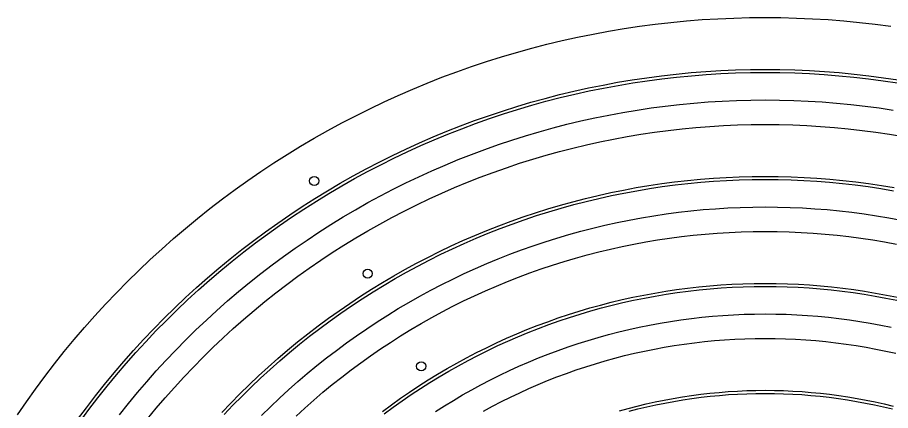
# Model space of a CAD drawing. Header units: metres. Extents: x 9 to 1211, y 9 to 2781.
# Drawn here: x 59.4 to 345, y 2652.4 to 2781 of the extents above; entities that cross this region are included whole.
import ezdxf

# ---------------------------------------------------------------- set-up
doc = ezdxf.new("R2010")
doc.units = ezdxf.units.M
for name, color, linetype in [('ACIKLIK', 5, 'Continuous'), ('ASKI_DELIK', 6, 'Continuous'), ('CAM_SABLON', 4, 'Continuous'), ('DIS_KENAR_V91_Z3', 1, 'Continuous'), ('LAMBA_T4_Z4', 3, 'Continuous')]:
    doc.layers.add(name, color=color, linetype=linetype)

msp = doc.modelspace()

# ---------------------------------------------------------------- linework, layer by layer
at = {"layer": 'ACIKLIK'}
for points in [[(92.81, 2651), (95.73, 2654.66), (98.7, 2658.27), (101.74, 2661.82), (104.84, 2665.33), (108, 2668.77), (111.22, 2672.17), (114.5, 2675.5), (117.83, 2678.78), (121.23, 2682), (124.67, 2685.16), (128.18, 2688.26), (131.73, 2691.3), (135.34, 2694.27), (139, 2697.19), (142.71, 2700.03), (146.47, 2702.82), (150.28, 2705.53), (154.14, 2708.18), (158.04, 2710.76), (161.98, 2713.28), (165.97, 2715.72), (170, 2718.09), (174.07, 2720.4), (178.18, 2722.63), (182.33, 2724.79), (186.52, 2726.88), (190.74, 2728.89), (194.99, 2730.83), (199.28, 2732.69), (203.61, 2734.48), (207.96, 2736.2), (212.34, 2737.84), (216.75, 2739.4), (221.18, 2740.88), (225.64, 2742.29), (230.13, 2743.62), (234.64, 2744.87), (239.17, 2746.04), (243.71, 2747.13), (248.28, 2748.14), (252.86, 2749.08), (257.46, 2749.93), (262.08, 2750.7), (266.7, 2751.39), (271.34, 2752), (275.99, 2752.53), (280.64, 2752.98), (285.31, 2753.35), (289.97, 2753.63), (294.65, 2753.84), (299.32, 2753.96), (304, 2754), (308.68, 2753.96), (313.35, 2753.84), (318.03, 2753.63), (322.69, 2753.35), (327.36, 2752.98), (332.01, 2752.53), (336.66, 2752), (341.3, 2751.39), (345.92, 2750.7)], [(139.24, 2650.76), (142.15, 2653.61), (145.1, 2656.4), (148.09, 2659.15), (151.14, 2661.85), (154.23, 2664.49), (157.37, 2667.07), (160.55, 2669.61), (163.78, 2672.08), (167.05, 2674.5), (170.36, 2676.86), (173.71, 2679.16), (177.1, 2681.41), (180.53, 2683.59), (184, 2685.72), (187.5, 2687.78), (191.04, 2689.79), (194.61, 2691.73), (198.22, 2693.6), (201.86, 2695.42), (205.53, 2697.17), (209.23, 2698.86), (212.96, 2700.48), (216.72, 2702.03), (220.5, 2703.52), (224.31, 2704.95), (228.14, 2706.3), (232, 2707.6), (235.88, 2708.82), (239.78, 2709.97), (243.7, 2711.06), (247.63, 2712.08), (251.59, 2713.03), (255.56, 2713.91), (259.54, 2714.72), (263.54, 2715.46), (267.55, 2716.13), (271.57, 2716.73), (275.6, 2717.26), (279.64, 2717.72), (283.69, 2718.11), (287.75, 2718.43), (291.81, 2718.68), (295.87, 2718.86), (299.93, 2718.96), (304, 2719), (308.07, 2718.96), (312.13, 2718.86), (316.19, 2718.68), (320.25, 2718.43), (324.31, 2718.11), (328.36, 2717.72), (332.4, 2717.26), (336.43, 2716.73), (340.45, 2716.13), (344.46, 2715.46), (348.46, 2714.72)], [(196.16, 2652.06), (199.08, 2653.91), (202.02, 2655.72), (205, 2657.47), (208.01, 2659.17), (211.05, 2660.82), (214.11, 2662.42), (217.2, 2663.96), (220.32, 2665.45), (223.47, 2666.88), (226.64, 2668.26), (229.83, 2669.58), (233.04, 2670.85), (236.28, 2672.06), (239.54, 2673.21), (242.81, 2674.31), (246.11, 2675.35), (249.42, 2676.33), (252.75, 2677.25), (256.1, 2678.12), (259.46, 2678.92), (262.83, 2679.67), (266.22, 2680.36), (269.62, 2680.99), (273.03, 2681.56), (276.44, 2682.07), (279.87, 2682.52), (283.3, 2682.91), (286.74, 2683.25), (290.19, 2683.52), (293.64, 2683.73), (297.09, 2683.88), (300.54, 2683.97), (304, 2684), (307.46, 2683.97), (310.91, 2683.88), (314.36, 2683.73), (317.81, 2683.52), (321.26, 2683.25), (324.7, 2682.91), (328.13, 2682.52), (331.56, 2682.07), (334.97, 2681.56), (338.38, 2680.99), (341.78, 2680.36), (345.17, 2679.67)]]:
    msp.add_lwpolyline(points, dxfattribs=at)
at = {"layer": 'ASKI_DELIK'}
for centre in [(156.5, 2727.51), (174, 2697.19), (191.5, 2666.86)]:
    msp.add_circle(centre, 1.5, dxfattribs=at)
at = {"layer": 'CAM_SABLON'}
for points in [[(79.9, 2648.82), (82.78, 2652.7), (85.72, 2656.54), (88.73, 2660.32), (91.81, 2664.05), (94.95, 2667.73), (98.15, 2671.35), (101.42, 2674.91), (104.74, 2678.42), (108.13, 2681.87), (111.58, 2685.26), (115.09, 2688.58), (118.65, 2691.85), (122.27, 2695.05), (125.95, 2698.19), (129.68, 2701.27), (133.46, 2704.28), (137.3, 2707.22), (141.18, 2710.1), (145.12, 2712.9), (149.1, 2715.64), (153.14, 2718.31), (157.21, 2720.91), (161.33, 2723.43), (165.5, 2725.89), (169.71, 2728.27), (173.96, 2730.58), (178.24, 2732.81), (182.57, 2734.97), (186.94, 2737.05), (191.33, 2739.05), (195.77, 2740.98), (200.23, 2742.83), (204.73, 2744.6), (209.26, 2746.29), (213.82, 2747.91), (218.4, 2749.44), (223.01, 2750.9), (227.65, 2752.27), (232.31, 2753.56), (236.99, 2754.77), (241.69, 2755.9), (246.41, 2756.95), (251.15, 2757.91), (255.9, 2758.79), (260.67, 2759.59), (265.45, 2760.3), (270.24, 2760.93), (275.05, 2761.48), (279.86, 2761.95), (284.68, 2762.32), (289.5, 2762.62), (294.33, 2762.83), (299.17, 2762.96), (304, 2763), (308.83, 2762.96), (313.67, 2762.83), (318.5, 2762.62), (323.32, 2762.32), (328.14, 2761.95), (332.95, 2761.48), (337.76, 2760.93), (342.55, 2760.3), (347.33, 2759.59)], [(127.01, 2651.04), (129.92, 2654.11), (132.88, 2657.12), (135.89, 2660.08), (138.96, 2662.99), (142.07, 2665.84), (145.23, 2668.64), (148.45, 2671.38), (151.7, 2674.07), (155.01, 2676.7), (158.36, 2679.27), (161.76, 2681.78), (165.19, 2684.23), (168.68, 2686.63), (172.2, 2688.96), (175.76, 2691.23), (179.36, 2693.43), (183, 2695.58), (186.68, 2697.66), (190.39, 2699.67), (194.13, 2701.62), (197.91, 2703.51), (201.73, 2705.33), (205.57, 2707.08), (209.44, 2708.76), (213.35, 2710.38), (217.28, 2711.93), (221.23, 2713.4), (225.21, 2714.81), (229.22, 2716.16), (233.25, 2717.43), (237.3, 2718.62), (241.37, 2719.75), (245.46, 2720.81), (249.56, 2721.8), (253.69, 2722.71), (257.82, 2723.55), (261.98, 2724.32), (266.14, 2725.02), (270.32, 2725.64), (274.51, 2726.2), (278.7, 2726.67), (282.91, 2727.08), (287.12, 2727.41), (291.33, 2727.67), (295.55, 2727.85), (299.78, 2727.96), (304, 2728), (308.22, 2727.96), (312.45, 2727.85), (316.67, 2727.67), (320.88, 2727.41), (325.09, 2727.08), (329.3, 2726.67), (333.49, 2726.2), (337.68, 2725.64), (341.86, 2725.02), (346.02, 2724.32)], [(179.42, 2651.32), (182.33, 2653.47), (185.27, 2655.56), (188.25, 2657.61), (191.26, 2659.6), (194.31, 2661.55), (197.39, 2663.43), (200.5, 2665.27), (203.64, 2667.05), (206.82, 2668.77), (210.02, 2670.44), (213.26, 2672.05), (216.52, 2673.61), (219.81, 2675.1), (223.12, 2676.54), (226.46, 2677.93), (229.82, 2679.25), (233.2, 2680.52), (236.61, 2681.72), (240.03, 2682.87), (243.48, 2683.95), (246.94, 2684.98), (250.42, 2685.95), (253.92, 2686.85), (257.44, 2687.69), (260.96, 2688.48), (264.5, 2689.2), (268.05, 2689.85), (271.62, 2690.45), (275.19, 2690.98), (278.77, 2691.46), (282.36, 2691.87), (285.96, 2692.21), (289.56, 2692.5), (293.17, 2692.72), (296.78, 2692.87), (300.39, 2692.97), (304, 2693), (307.61, 2692.97), (311.22, 2692.87), (314.83, 2692.72), (318.44, 2692.5), (322.04, 2692.21), (325.64, 2691.87), (329.23, 2691.46), (332.81, 2690.98), (336.38, 2690.45), (339.95, 2689.85), (343.5, 2689.2), (347.04, 2688.48)], [(259.48, 2652.14), (262.39, 2652.89), (265.31, 2653.59), (268.24, 2654.24), (271.18, 2654.84), (274.13, 2655.39), (277.09, 2655.88), (280.06, 2656.33), (283.04, 2656.72), (286.02, 2657.06), (289.01, 2657.34), (292, 2657.58), (295, 2657.76), (298, 2657.89), (301, 2657.97), (304, 2658), (307, 2657.97), (310, 2657.89), (313, 2657.76), (316, 2657.58), (318.99, 2657.34), (321.98, 2657.06), (324.96, 2656.72), (327.94, 2656.33), (330.91, 2655.88), (333.87, 2655.39), (336.82, 2654.84), (339.76, 2654.24), (342.69, 2653.59), (345.61, 2652.89)]]:
    msp.add_lwpolyline(points, dxfattribs=at)
at = {"layer": 'DIS_KENAR_V91_Z3'}
for points in [[(59.43, 2650.96), (62.35, 2655.21), (65.34, 2659.4), (68.4, 2663.54), (71.54, 2667.62), (74.74, 2671.65), (78.02, 2675.62), (81.36, 2679.54), (84.77, 2683.39), (88.25, 2687.19), (91.79, 2690.92), (95.4, 2694.6), (99.08, 2698.21), (102.81, 2701.75), (106.61, 2705.23), (110.46, 2708.64), (114.38, 2711.98), (118.35, 2715.26), (122.38, 2718.46), (126.46, 2721.6), (130.6, 2724.66), (134.79, 2727.65), (139.04, 2730.57), (143.33, 2733.41), (147.67, 2736.17), (152.06, 2738.86), (156.5, 2741.48), (160.98, 2744.01), (165.51, 2746.47), (170.07, 2748.85), (174.68, 2751.14), (179.33, 2753.36), (184.01, 2755.5), (188.73, 2757.55), (193.49, 2759.52), (198.28, 2761.41), (203.1, 2763.21), (207.96, 2764.93), (212.84, 2766.56), (217.75, 2768.11), (222.69, 2769.57), (227.65, 2770.95), (232.63, 2772.24), (237.64, 2773.44), (242.67, 2774.55), (247.71, 2775.58), (252.77, 2776.52), (257.85, 2777.37), (262.94, 2778.13), (268.05, 2778.8), (273.16, 2779.38), (278.29, 2779.88), (283.42, 2780.28), (288.56, 2780.6), (293.7, 2780.82), (298.85, 2780.96), (304, 2781), (309.15, 2780.96), (314.3, 2780.82), (319.44, 2780.6), (324.58, 2780.28), (329.71, 2779.88), (334.84, 2779.38), (339.95, 2778.8), (345.06, 2778.13)], [(101.94, 2649.62), (104.83, 2653.12), (107.78, 2656.58), (110.78, 2659.97), (113.85, 2663.32), (116.97, 2666.61), (120.15, 2669.85), (123.39, 2673.03), (126.68, 2676.15), (130.03, 2679.22), (133.42, 2682.22), (136.88, 2685.17), (140.38, 2688.06), (143.93, 2690.88), (147.53, 2693.65), (151.18, 2696.34), (154.87, 2698.98), (158.61, 2701.55), (162.39, 2704.05), (166.22, 2706.49), (170.09, 2708.86), (174, 2711.17), (177.95, 2713.4), (181.94, 2715.57), (185.96, 2717.66), (190.02, 2719.69), (194.12, 2721.64), (198.25, 2723.52), (202.41, 2725.33), (206.6, 2727.07), (210.82, 2728.73), (215.07, 2730.32), (219.35, 2731.83), (223.66, 2733.27), (227.98, 2734.64), (232.33, 2735.93), (236.71, 2737.14), (241.1, 2738.28), (245.51, 2739.34), (249.94, 2740.32), (254.39, 2741.22), (258.85, 2742.05), (263.33, 2742.8), (267.81, 2743.47), (272.31, 2744.06), (276.82, 2744.58), (281.34, 2745.01), (285.86, 2745.37), (290.39, 2745.64), (294.93, 2745.84), (299.46, 2745.96), (304, 2746), (308.54, 2745.96), (313.07, 2745.84), (317.61, 2745.64), (322.14, 2745.37), (326.66, 2745.01), (331.18, 2744.58), (335.69, 2744.06), (340.19, 2743.47), (344.67, 2742.8), (349.15, 2742.05)], [(150.55, 2650.55), (153.45, 2653.21), (156.39, 2655.81), (159.37, 2658.36), (162.4, 2660.86), (165.48, 2663.3), (168.59, 2665.69), (171.75, 2668.03), (174.95, 2670.31), (178.18, 2672.53), (181.46, 2674.7), (184.77, 2676.81), (188.12, 2678.86), (191.5, 2680.86), (194.92, 2682.79), (198.37, 2684.66), (201.85, 2686.48), (205.37, 2688.23), (208.91, 2689.92), (212.48, 2691.55), (216.09, 2693.11), (219.71, 2694.62), (223.37, 2696.06), (227.05, 2697.43), (230.75, 2698.74), (234.47, 2699.99), (238.22, 2701.17), (241.98, 2702.28), (245.77, 2703.33), (249.57, 2704.32), (253.39, 2705.23), (257.22, 2706.08), (261.07, 2706.87), (264.93, 2707.58), (268.8, 2708.23), (272.69, 2708.81), (276.58, 2709.32), (280.48, 2709.77), (284.39, 2710.14), (288.3, 2710.45), (292.22, 2710.69), (296.15, 2710.86), (300.07, 2710.97), (304, 2711), (307.93, 2710.97), (311.85, 2710.86), (315.78, 2710.69), (319.7, 2710.45), (323.61, 2710.14), (327.52, 2709.77), (331.42, 2709.32), (335.31, 2708.81), (339.2, 2708.23), (343.07, 2707.58), (346.93, 2706.87)], [(211.89, 2652.18), (214.8, 2653.76), (217.74, 2655.29), (220.71, 2656.77), (223.7, 2658.2), (226.72, 2659.57), (229.76, 2660.9), (232.82, 2662.16), (235.91, 2663.38), (239.02, 2664.54), (242.14, 2665.65), (245.29, 2666.7), (248.45, 2667.7), (251.63, 2668.64), (254.82, 2669.53), (258.03, 2670.36), (261.26, 2671.13), (264.5, 2671.85), (267.75, 2672.51), (271.01, 2673.11), (274.28, 2673.66), (277.56, 2674.15), (280.84, 2674.58), (284.14, 2674.96), (287.44, 2675.28), (290.75, 2675.54), (294.06, 2675.74), (297.37, 2675.88), (300.68, 2675.97), (304, 2676), (307.32, 2675.97), (310.63, 2675.88), (313.94, 2675.74), (317.25, 2675.54), (320.56, 2675.28), (323.86, 2674.96), (327.16, 2674.58), (330.44, 2674.15), (333.72, 2673.66), (336.99, 2673.11), (340.25, 2672.51), (343.5, 2671.85), (346.74, 2671.13)]]:
    msp.add_lwpolyline(points, dxfattribs=at)
at = {"layer": 'LAMBA_T4_Z4'}
for points in [[(79.09, 2649.4), (81.98, 2653.3), (84.93, 2657.15), (87.95, 2660.95), (91.04, 2664.69), (94.19, 2668.38), (97.41, 2672.02), (100.68, 2675.6), (104.02, 2679.11), (107.42, 2682.58), (110.89, 2685.98), (114.4, 2689.32), (117.98, 2692.59), (121.62, 2695.81), (125.31, 2698.96), (129.05, 2702.05), (132.85, 2705.07), (136.7, 2708.02), (140.6, 2710.91), (144.55, 2713.72), (148.54, 2716.47), (152.59, 2719.15), (156.68, 2721.76), (160.82, 2724.29), (165, 2726.75), (169.22, 2729.14), (173.49, 2731.46), (177.79, 2733.7), (182.13, 2735.86), (186.51, 2737.95), (190.93, 2739.97), (195.38, 2741.9), (199.86, 2743.76), (204.37, 2745.53), (208.92, 2747.23), (213.49, 2748.85), (218.09, 2750.39), (222.72, 2751.85), (227.37, 2753.23), (232.05, 2754.53), (236.75, 2755.74), (241.46, 2756.87), (246.2, 2757.92), (250.96, 2758.89), (255.73, 2759.78), (260.51, 2760.58), (265.31, 2761.29), (270.12, 2761.93), (274.94, 2762.48), (279.77, 2762.94), (284.61, 2763.32), (289.45, 2763.62), (294.3, 2763.83), (299.15, 2763.96), (304, 2764), (308.85, 2763.96), (313.7, 2763.83), (318.55, 2763.62), (323.39, 2763.32), (328.23, 2762.94), (333.06, 2762.48), (337.88, 2761.93), (342.69, 2761.29), (347.49, 2760.58)], [(126.28, 2651.73), (129.2, 2654.8), (132.17, 2657.83), (135.2, 2660.8), (138.27, 2663.72), (141.4, 2666.58), (144.58, 2669.39), (147.8, 2672.15), (151.08, 2674.85), (154.39, 2677.49), (157.76, 2680.07), (161.17, 2682.59), (164.62, 2685.05), (168.12, 2687.46), (171.65, 2689.8), (175.23, 2692.08), (178.85, 2694.29), (182.5, 2696.44), (186.19, 2698.53), (189.92, 2700.56), (193.68, 2702.51), (197.48, 2704.41), (201.3, 2706.23), (205.16, 2707.99), (209.05, 2709.68), (212.97, 2711.31), (216.92, 2712.86), (220.89, 2714.34), (224.89, 2715.76), (228.91, 2717.11), (232.95, 2718.38), (237.02, 2719.59), (241.11, 2720.72), (245.21, 2721.78), (249.34, 2722.77), (253.48, 2723.69), (257.63, 2724.53), (261.8, 2725.31), (265.99, 2726.01), (270.18, 2726.63), (274.39, 2727.19), (278.6, 2727.67), (282.82, 2728.07), (287.05, 2728.41), (291.28, 2728.67), (295.52, 2728.85), (299.76, 2728.96), (304, 2729), (308.24, 2728.96), (312.48, 2728.85), (316.72, 2728.67), (320.95, 2728.41), (325.18, 2728.07), (329.4, 2727.67), (333.61, 2727.19), (337.82, 2726.63), (342.01, 2726.01), (346.2, 2725.31)], [(178.82, 2652.12), (181.74, 2654.28), (184.7, 2656.38), (187.69, 2658.44), (190.72, 2660.44), (193.78, 2662.39), (196.87, 2664.29), (200, 2666.13), (203.16, 2667.92), (206.35, 2669.65), (209.57, 2671.33), (212.82, 2672.95), (216.1, 2674.51), (219.4, 2676.02), (222.73, 2677.46), (226.08, 2678.85), (229.46, 2680.18), (232.86, 2681.46), (236.28, 2682.67), (239.72, 2683.82), (243.19, 2684.91), (246.67, 2685.94), (250.17, 2686.91), (253.68, 2687.82), (257.21, 2688.67), (260.75, 2689.45), (264.31, 2690.18), (267.88, 2690.84), (271.46, 2691.44), (275.05, 2691.98), (278.65, 2692.45), (282.26, 2692.86), (285.87, 2693.21), (289.49, 2693.49), (293.11, 2693.71), (296.74, 2693.87), (300.37, 2693.97), (304, 2694), (307.63, 2693.97), (311.26, 2693.87), (314.89, 2693.71), (318.51, 2693.49), (322.13, 2693.21), (325.74, 2692.86), (329.35, 2692.45), (332.95, 2691.98), (336.54, 2691.44), (340.12, 2690.84), (343.69, 2690.18), (347.25, 2689.45)], [(256.31, 2652.3), (259.22, 2653.1), (262.15, 2653.86), (265.08, 2654.57), (268.03, 2655.22), (270.99, 2655.82), (273.96, 2656.37), (276.94, 2656.87), (279.92, 2657.32), (282.92, 2657.71), (285.92, 2658.05), (288.92, 2658.34), (291.93, 2658.58), (294.95, 2658.76), (297.96, 2658.89), (300.98, 2658.97), (304, 2659), (307.02, 2658.97), (310.04, 2658.89), (313.05, 2658.76), (316.07, 2658.58), (319.08, 2658.34), (322.08, 2658.05), (325.08, 2657.71), (328.08, 2657.32), (331.06, 2656.87), (334.04, 2656.37), (337.01, 2655.82), (339.97, 2655.22), (342.92, 2654.57), (345.85, 2653.86)]]:
    msp.add_lwpolyline(points, dxfattribs=at)

doc.saveas('drawing.dxf')
